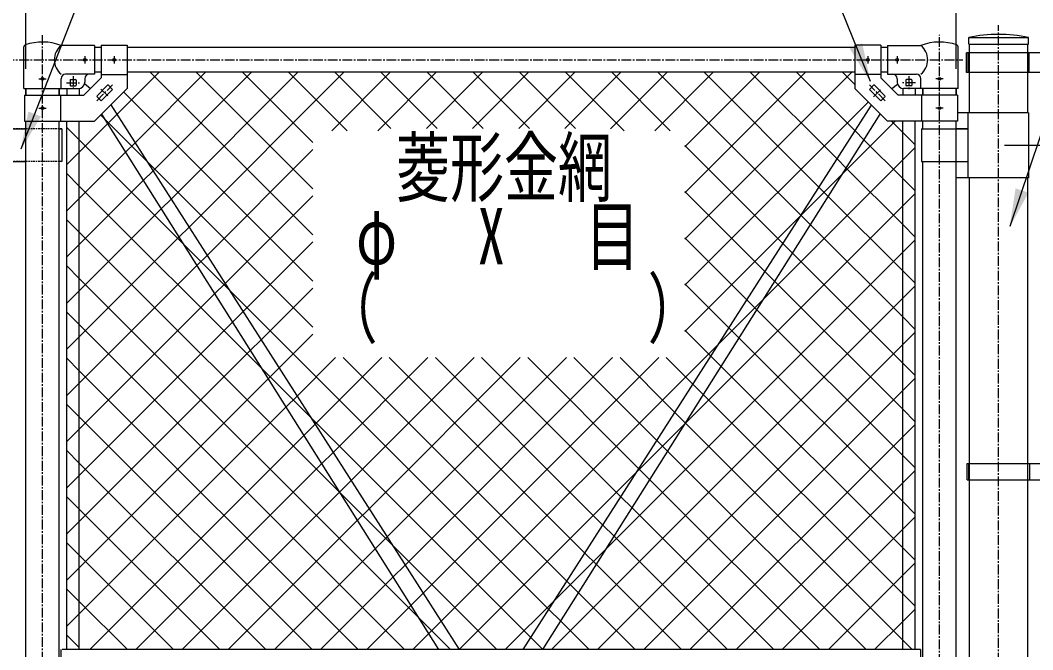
# Model space of a CAD drawing. Units: millimetres, scale not verified. Extents: x -5940 to 5940, y -4200 to 4200.
# Drawn here: x -2504 to -954, y -970 to -6 of the extents above; entities that cross this region are included whole.
import ezdxf
from ezdxf.enums import TextEntityAlignment as Align

# ---------------------------------------------------------------- set-up
doc = ezdxf.new("R2010")
doc.units = ezdxf.units.MM
doc.header["$LTSCALE"] = 20
doc.linetypes.add('USER2', pattern=[1.125, 0.75, -0.125, 0.125, -0.125])
doc.linetypes.add('USER3', pattern=[0.1875, 0.125, -0.0625])
for name, color, linetype, lineweight in [('0-0_5寸法', 1, 'Continuous', 25), ('0-5_0', 7, 'Continuous', 25), ('0-6_2網', 2, 'Continuous', 25), ('0-7_継手', 7, 'Continuous', 25), ('0-8_1部材', 7, 'Continuous', 25), ('0-9_中心線', 1, 'USER2', 25), ('0-A_6文字', 7, 'Continuous', 25), ('0-B_2', 7, 'Continuous', 25), ('0-C_8部品', 7, 'Continuous', 25)]:
    doc.layers.add(name, color=color, linetype=linetype, lineweight=lineweight)
doc.styles.add('ＭＳ ゴシック', font='')
doc.styles.get('ＭＳ ゴシック').set_extended_font_data('MS Gothic')

msp = doc.modelspace()

# ---------------------------------------------------------------- linework, layer by layer
at = {"layer": '0-0_5寸法'}
for p, q in [((-2495.83, -80.38), (-2495.83, 493.68)), ((-2495.83, -80.38), (-2495.83, 493.68)), ((-1070.83, -80.38), (-1070.83, 493.68)), ((-996.54, -197.33), (-225.78, -197.33))]:
    msp.add_line(p, q, dxfattribs=at)
at = {"layer": '0-5_0'}
msp.add_line((-2442.43, -969.83), (-2442.43, -1005.33), dxfattribs=at)
at = {"layer": '0-6_2網'}
for p, q in [((-2356.2, -150.24), (-2291.4, -85.43)), ((-2328.62, -193.36), (-2220.69, -85.43)), ((-2056.25, -334.58), (-2305.4, -85.43)), ((-2301.04, -236.49), (-2149.98, -85.43)), ((-2273.45, -279.62), (-2079.27, -85.43)), ((-2245.87, -322.74), (-2008.56, -85.43)), ((-2056.25, -263.87), (-2234.69, -85.43)), ((-2056.25, -193.16), (-2163.98, -85.43)), ((-2003.75, -174.95), (-2093.27, -85.43)), ((-2027.36, -174.95), (-1937.85, -85.43)), ((-1936.63, -171.36), (-2022.56, -85.43)), ((-1956.65, -174.95), (-1867.14, -85.43)), ((-1865.92, -171.36), (-1951.85, -85.43)), ((-1882.35, -171.36), (-1796.42, -85.43)), ((-1795.21, -171.36), (-1881.14, -85.43)), ((-1811.64, -171.36), (-1725.71, -85.43)), ((-1724.5, -171.36), (-1810.43, -85.43)), ((-1740.93, -171.36), (-1655, -85.43)), ((-1653.79, -171.36), (-1739.72, -85.43)), ((-1670.22, -171.36), (-1584.29, -85.43)), ((-1579.49, -174.95), (-1669, -85.43)), ((-1600.41, -172.26), (-1513.58, -85.43)), ((-1508.78, -174.95), (-1598.29, -85.43)), ((-1532.39, -174.95), (-1442.87, -85.43)), ((-1308.5, -304.51), (-1527.58, -85.43)), ((-1486.3, -340.99), (-1230.74, -85.43)), ((-1486.3, -270.28), (-1301.45, -85.43)), ((-1486.3, -199.57), (-1372.16, -85.43)), ((-1280.92, -261.38), (-1456.87, -85.43)), ((-1253.34, -218.25), (-1386.16, -85.43)), ((-1225.77, -175.11), (-1315.45, -85.43)), ((-1226.23, -103.95), (-1244.74, -85.43)), ((-2056.25, -405.3), (-2345.79, -115.75)), ((-1486.3, -411.7), (-1205.6, -131)), ((-2375.28, -156.98), (-2381.15, -151.1)), ((-2370.51, -164.54), (-2356.2, -150.24)), ((-2413.93, -189.04), (-2432.93, -170.04)), ((-2413.93, -207.96), (-2370.51, -164.54)), ((-2310.4, -221.86), (-2375.28, -156.98)), ((-1244.82, -240.93), (-1164.27, -160.38)), ((-1152.73, -177.45), (-1169.79, -160.38)), ((-1212.03, -188.85), (-1225.77, -175.11)), ((-1133.73, -196.45), (-1152.73, -177.45)), ((-2255.19, -347.77), (-2413.93, -189.04)), ((-2343.2, -207.94), (-2328.62, -193.36)), ((-1336.08, -347.65), (-1486.3, -197.42)), ((-1152.73, -248.16), (-1212.03, -188.85)), ((-1152.73, -219.55), (-1133.73, -200.55)), ((-2432.93, -226.96), (-2413.93, -207.96)), ((-2413.93, -278.67), (-2343.2, -207.94)), ((-2218.29, -365.87), (-2056.25, -203.83)), ((-2056.25, -476.01), (-2310.4, -221.86)), ((-1365.04, -431.86), (-1152.73, -219.55)), ((-1239.35, -232.24), (-1253.34, -218.25)), ((-1152.73, -318.87), (-1239.35, -232.24)), ((-2413.93, -259.75), (-2432.93, -240.75)), ((-2315.89, -251.34), (-2301.04, -236.49)), ((-1308.67, -304.78), (-1244.82, -240.93)), ((-2413.93, -349.38), (-2315.89, -251.34)), ((-2135.11, -538.56), (-2413.93, -259.75)), ((-1266.67, -275.63), (-1280.92, -261.38)), ((-1133.73, -267.16), (-1152.73, -248.16)), ((-2432.93, -297.67), (-2413.93, -278.67)), ((-2190.7, -409), (-2056.25, -274.54)), ((-1363.65, -390.78), (-1486.3, -268.13)), ((-1152.73, -389.58), (-1266.67, -275.63)), ((-1152.73, -290.26), (-1133.73, -271.26)), ((-2288.57, -294.74), (-2273.45, -279.62)), ((-1485.25, -622.79), (-1152.73, -290.26)), ((-2413.93, -420.09), (-2288.57, -294.74)), ((-1486.3, -482.41), (-1308.67, -304.78)), ((-1293.99, -319.02), (-1308.5, -304.51)), ((-2413.93, -330.46), (-2432.93, -311.46)), ((-2261.26, -338.13), (-2245.87, -322.74)), ((-1152.73, -460.29), (-1293.99, -319.02)), ((-1133.73, -337.87), (-1152.73, -318.87)), ((-2015.03, -729.36), (-2413.93, -330.46)), ((-2413.93, -490.8), (-2261.26, -338.13)), ((-1391.23, -433.91), (-1486.3, -338.84)), ((-2432.93, -368.38), (-2413.93, -349.38)), ((-2184.91, -418.06), (-2255.19, -347.77)), ((-2163.12, -452.12), (-2056.25, -345.25)), ((-1321.31, -362.41), (-1336.08, -347.65)), ((-1152.73, -360.97), (-1133.73, -341.97)), ((-2233.95, -381.53), (-2218.29, -365.87)), ((-1605.47, -813.71), (-1152.73, -360.97)), ((-1152.73, -531), (-1321.31, -362.41)), ((-2413.93, -401.17), (-2432.93, -382.17)), ((-2413.93, -561.51), (-2233.95, -381.53)), ((-1894.94, -920.15), (-2413.93, -401.17)), ((-1348.63, -405.8), (-1363.65, -390.78)), ((-1133.73, -408.58), (-1152.73, -389.58)), ((-2206.63, -424.93), (-2190.7, -409)), ((-1694.58, -908.38), (-2184.91, -418.06)), ((-2135.53, -495.25), (-2056.25, -415.96)), ((-1418.81, -477.05), (-1486.3, -409.55)), ((-1152.73, -601.71), (-1348.63, -405.8)), ((-1152.73, -431.68), (-1133.73, -412.68)), ((-2432.93, -439.09), (-2413.93, -420.09)), ((-2413.93, -632.22), (-2206.63, -424.93)), ((-1690.88, -969.83), (-1152.73, -431.68)), ((-1434.02, -500.85), (-1365.04, -431.86)), ((-1375.95, -449.19), (-1391.23, -433.91)), ((-1152.73, -672.42), (-1375.95, -449.19)), ((-2413.93, -471.88), (-2432.93, -452.88)), ((-2179.32, -468.32), (-2163.12, -452.12)), ((-1133.73, -479.29), (-1152.73, -460.29)), ((-2413.93, -702.93), (-2179.32, -468.32)), ((-1915.98, -969.83), (-2413.93, -471.88)), ((-1446.39, -520.18), (-1486.3, -480.26)), ((-1403.27, -492.58), (-1418.81, -477.05)), ((-2432.93, -509.8), (-2413.93, -490.8)), ((-2152, -511.72), (-2135.53, -495.25)), ((-2107.95, -538.38), (-2056.25, -486.67)), ((-1152.73, -743.13), (-1403.27, -492.58)), ((-1152.73, -502.39), (-1133.73, -483.39)), ((-2413.93, -773.64), (-2152, -511.72)), ((-1859.69, -926.52), (-1434.02, -500.85)), ((-1620.16, -969.83), (-1152.73, -502.39)), ((-2413.93, -542.59), (-2432.93, -523.59)), ((-2080.37, -581.5), (-2021.33, -522.47)), ((-2052.78, -624.63), (-1950.62, -522.47)), ((-2025.2, -667.76), (-1879.91, -522.47)), ((-1667, -865.25), (-2009.78, -522.47)), ((-1997.61, -710.88), (-1809.2, -522.47)), ((-1970.03, -754.01), (-1738.49, -522.47)), ((-1942.45, -797.14), (-1667.78, -522.47)), ((-1639.43, -822.12), (-1939.07, -522.47)), ((-1914.86, -840.26), (-1597.07, -522.47)), ((-1887.28, -883.39), (-1526.36, -522.47)), ((-1611.85, -778.98), (-1868.36, -522.47)), ((-1584.27, -735.85), (-1797.65, -522.47)), ((-1556.69, -692.71), (-1726.94, -522.47)), ((-1529.12, -649.58), (-1656.23, -522.47)), ((-1501.54, -606.45), (-1585.52, -522.47)), ((-1473.96, -563.31), (-1514.81, -522.47)), ((-1430.59, -535.97), (-1446.39, -520.18)), ((-1986.69, -969.83), (-2413.93, -542.59)), ((-2059.42, -614.26), (-2135.11, -538.56)), ((-2124.69, -555.12), (-2107.95, -538.38)), ((-1152.73, -813.84), (-1430.59, -535.97)), ((-1133.73, -550), (-1152.73, -531)), ((-2413.93, -844.35), (-2124.69, -555.12)), ((-1152.73, -573.1), (-1133.73, -554.1)), ((-2432.93, -580.51), (-2413.93, -561.51)), ((-1549.45, -969.83), (-1152.73, -573.1)), ((-1457.91, -579.37), (-1473.96, -563.31)), ((-2097.38, -598.51), (-2080.37, -581.5)), ((-1152.73, -884.55), (-1457.91, -579.37)), ((-2413.93, -613.3), (-2432.93, -594.3)), ((-2413.93, -915.06), (-2097.38, -598.51)), ((-1133.73, -620.71), (-1152.73, -601.71)), ((-2057.4, -969.83), (-2413.93, -613.3)), ((-1722.16, -951.52), (-2059.42, -614.26)), ((-1485.23, -622.76), (-1501.54, -606.45)), ((-2432.93, -651.22), (-2413.93, -632.22)), ((-2070.06, -641.91), (-2052.78, -624.63)), ((-1559.38, -696.91), (-1485.25, -622.79)), ((-1152.73, -955.26), (-1485.23, -622.76)), ((-1152.73, -643.81), (-1133.73, -624.81)), ((-2397.98, -969.83), (-2070.06, -641.91)), ((-1512.55, -666.15), (-1529.12, -649.58)), ((-1478.74, -969.83), (-1152.73, -643.81)), ((-2413.93, -684.01), (-2432.93, -665.01)), ((-1208.87, -969.83), (-1512.55, -666.15)), ((-2042.75, -685.31), (-2025.2, -667.76)), ((-1133.73, -691.42), (-1152.73, -672.42)), ((-2128.11, -969.83), (-2413.93, -684.01)), ((-2327.27, -969.83), (-2042.75, -685.31)), ((-1832.11, -969.64), (-1559.38, -696.91)), ((-1539.87, -709.54), (-1556.69, -692.71)), ((-1152.73, -714.52), (-1133.73, -695.52)), ((-2432.93, -721.93), (-2413.93, -702.93)), ((-2015.44, -728.71), (-1997.61, -710.88)), ((-1279.58, -969.83), (-1539.87, -709.54)), ((-2256.56, -969.83), (-2015.44, -728.71)), ((-1408.03, -969.83), (-1152.73, -714.52)), ((-2413.93, -754.72), (-2432.93, -735.72)), ((-1933.92, -810.46), (-2015.03, -729.36)), ((-1567.19, -752.93), (-1584.27, -735.85)), ((-1133.73, -762.13), (-1152.73, -743.13)), ((-2198.82, -969.83), (-2413.93, -754.72)), ((-1988.12, -772.1), (-1970.03, -754.01)), ((-1350.29, -969.83), (-1567.19, -752.93)), ((-2432.93, -792.64), (-2413.93, -773.64)), ((-2185.85, -969.83), (-1988.12, -772.1)), ((-1152.73, -785.23), (-1133.73, -766.23)), ((-1594.52, -796.32), (-1611.85, -778.98)), ((-1337.32, -969.83), (-1152.73, -785.23)), ((-2413.93, -825.43), (-2432.93, -806.43)), ((-1960.81, -815.5), (-1942.45, -797.14)), ((-1421, -969.83), (-1594.52, -796.32)), ((-2115.14, -969.83), (-1960.81, -815.5)), ((-1774.55, -969.83), (-1933.92, -810.46)), ((-1684.73, -892.98), (-1605.47, -813.71)), ((-1133.73, -832.84), (-1152.73, -813.84)), ((-2269.53, -969.83), (-2413.93, -825.43)), ((-1621.84, -839.71), (-1639.43, -822.12)), ((-1152.73, -855.94), (-1133.73, -836.94)), ((-2432.93, -863.35), (-2413.93, -844.35)), ((-1933.5, -858.9), (-1914.86, -840.26)), ((-1491.71, -969.83), (-1621.84, -839.71)), ((-2044.43, -969.83), (-1933.5, -858.9)), ((-1649.16, -883.1), (-1667, -865.25)), ((-1266.61, -969.83), (-1152.73, -855.94)), ((-2413.93, -896.14), (-2432.93, -877.14)), ((-1906.18, -902.29), (-1887.28, -883.39)), ((-1562.42, -969.83), (-1649.16, -883.1)), ((-2340.24, -969.83), (-2413.93, -896.14)), ((-1761.59, -969.83), (-1684.73, -892.98)), ((-1133.73, -903.55), (-1152.73, -884.55)), ((-1973.72, -969.83), (-1906.18, -902.29)), ((-1676.48, -926.49), (-1694.58, -908.38)), ((-1152.73, -926.66), (-1133.73, -907.66)), ((-2432.93, -934.06), (-2413.93, -915.06)), ((-1845.27, -969.83), (-1894.94, -920.15)), ((-1878.87, -945.69), (-1859.69, -926.52)), ((-1633.13, -969.83), (-1676.48, -926.49)), ((-1195.9, -969.83), (-1152.73, -926.66)), ((-1903.01, -969.83), (-1878.87, -945.69)), ((-2413.93, -966.85), (-2432.93, -947.85)), ((-2413.93, -966.85), (-2432.93, -947.85)), ((-1703.84, -969.83), (-1722.16, -951.52)), ((-1138.16, -969.83), (-1152.73, -955.26)), ((-1832.3, -969.83), (-1832.11, -969.64))]:
    msp.add_line(p, q, dxfattribs=at)
at = {"layer": '0-7_継手'}
for p, q in [((-931.98, -55.74), (-1054.98, -55.74)), ((-931.98, -85.74), (-1054.98, -85.74)), ((-1053.88, -684.83), (-899.09, -684.83)), ((-1053.88, -709.83), (-899.09, -709.83))]:
    msp.add_line(p, q, dxfattribs=at)
at = {"layer": '0-8_1部材'}
for p, q in [((-1051.58, -32.33), (-960.08, -32.33)), ((-1051.58, -42.33), (-1051.58, -32.33)), ((-1051.58, -42.33), (-960.08, -42.33)), ((-960.08, -42.33), (-960.08, -32.33)), ((-2380.43, -47.33), (-2390.43, -47.33)), ((-1226.23, -47.33), (-2340.43, -47.33)), ((-1176.23, -47.33), (-1186.23, -47.33)), ((-2380.43, -85.43), (-2390.43, -85.43)), ((-1226.23, -85.43), (-2340.43, -85.43)), ((-1176.23, -85.43), (-1186.23, -85.43)), ((-2405.74, -102.88), (-2396.78, -110.17)), ((-1169.51, -110.52), (-1160.76, -103.4)), ((-2495.83, -110.38), (-2495.83, -120.38)), ((-2445.03, -110.38), (-2445.03, -120.38)), ((-2432.93, -110.38), (-2432.93, -120.38)), ((-2413.93, -110.38), (-2413.93, -120.38)), ((-1152.73, -110.38), (-1152.73, -120.38)), ((-1133.73, -110.38), (-1133.73, -120.38)), ((-1070.83, -110.38), (-1070.83, -120.38)), ((-2365.6, -135.55), (-1831.99, -969.83)), ((-1733.87, -969.83), (-1200.7, -135.91)), ((-2379.81, -149.77), (-1863.68, -969.83)), ((-1703.77, -969.83), (-1187.19, -149.41)), ((-2495.83, -984.83), (-2495.83, -160.38)), ((-2445.03, -984.83), (-2445.03, -160.38)), ((-2432.93, -969.83), (-2432.93, -160.38)), ((-2413.93, -969.83), (-2413.93, -160.38)), ((-1152.73, -969.83), (-1152.73, -160.38)), ((-1133.73, -969.83), (-1133.73, -160.38)), ((-1121.63, -172.33), (-1121.63, -160.38)), ((-1070.83, -984.83), (-1070.83, -160.38)), ((-1121.63, -984.83), (-1121.63, -222.33)), ((-1050.38, -1797.33), (-1050.38, -247.33)), ((-961.28, -1797.33), (-961.28, -247.33)), ((-1125.43, -969.83), (-2440.43, -969.83))]:
    msp.add_line(p, q, dxfattribs=at)
msp.add_lwpolyline([(-1121.63, -110.38), (-1121.63, -120.38), (-1121.63, -110.38)], dxfattribs=at)
msp.add_arc((-1005.83, -239.14), 211.81, 77.52584, 102.47416, dxfattribs=at)
at = {"layer": '0-9_中心線'}
for p, q in [((-1005.83, -2542.08), (-1005.83, -13.23)), ((-2470.43, -1978.28), (-2470.43, -28.67)), ((-1096.23, -2026.64), (-1096.23, -28.23)), ((-3945.99, -66.38), (-1060.36, -66.38))]:
    msp.add_line(p, q, dxfattribs=at)
at = {"layer": '0-A_6文字'}
for points in [[(55.46, 492.21), (-714.35, 492.21), (-988.46, -321.52)], [(-2046.48, 255.13), (-2324.93, 255.13), (-2503.33, -203.37)], [(-1844.01, 254.72), (-1345.37, 254.72), (-1202.57, -99.05)]]:
    msp.add_lwpolyline(points, dxfattribs=at)
for points in [[(-1201.82, -100.9), (-1233.94, -49.16), (-1214.62, -41.36)], [(-2504.06, -205.23), (-2492.01, -145.54), (-2472.59, -153.1)], [(-989.1, -323.42), (-979.82, -263.23), (-960.07, -269.89)]]:
    msp.add_solid(points, dxfattribs=at)
at = {"layer": '0-B_2'}
for p, q in [((-1054.98, -85.74), (-1054.98, -55.74)), ((-1052.68, -85.74), (-1052.68, -55.74)), ((-958.98, -85.74), (-958.98, -55.74)), ((-1053.88, -709.83), (-1053.88, -684.83)), ((-1051.58, -709.83), (-1051.58, -684.83)), ((-957.78, -709.83), (-957.78, -684.83))]:
    msp.add_line(p, q, dxfattribs=at)
at = {"layer": '0-C_8部品'}
for p, q in [((-2390.43, -44.38), (-2441.88, -44.38)), ((-2390.43, -44.38), (-2390.43, -88.38)), ((-2380.43, -44.13), (-2340.43, -44.13)), ((-2380.43, -44.13), (-2380.43, -93.81)), ((-2340.43, -44.13), (-2340.43, -110.38)), ((-1226.23, -44.13), (-1226.23, -110.38)), ((-1186.23, -44.13), (-1226.23, -44.13)), ((-1186.23, -44.13), (-1186.23, -93.81)), ((-1176.23, -44.38), (-1176.23, -88.38)), ((-1176.23, -44.38), (-1124.78, -44.38)), ((-1050.38, -147.33), (-1050.38, -42.33)), ((-961.28, -147.33), (-961.28, -42.33)), ((-2498.98, -110.38), (-2498.98, -46.69)), ((-2380.43, -47.33), (-2390.43, -47.33)), ((-1176.23, -47.33), (-1186.23, -47.33)), ((-1067.68, -110.38), (-1067.68, -46.69)), ((-2390.43, -88.38), (-2434.88, -88.38)), ((-2380.43, -85.43), (-2390.43, -85.43)), ((-2380.43, -88.63), (-2340.43, -88.63)), ((-1186.23, -88.63), (-1226.23, -88.63)), ((-1176.23, -85.43), (-1186.23, -85.43)), ((-1176.23, -88.38), (-1131.78, -88.38)), ((-2441.88, -110.38), (-2441.88, -95.38)), ((-2428.18, -97.63), (-2428.18, -105.13)), ((-2427.18, -96.63), (-2419.68, -96.63)), ((-2427.18, -106.13), (-2419.68, -106.13)), ((-2418.68, -97.63), (-2418.68, -105.13)), ((-2406.99, -120.38), (-2380.43, -93.81)), ((-2405.43, -95.38), (-2405.43, -100.38)), ((-2386.79, -121.67), (-2370.53, -105.41)), ((-1179.86, -121.67), (-1196.13, -105.41)), ((-1159.66, -120.38), (-1186.23, -93.81)), ((-1161.23, -95.38), (-1161.23, -100.38)), ((-1147.98, -97.63), (-1147.98, -105.13)), ((-1139.48, -96.63), (-1146.98, -96.63)), ((-1139.48, -106.13), (-1146.98, -106.13)), ((-1138.48, -97.63), (-1138.48, -105.13)), ((-1124.78, -110.38), (-1124.78, -95.38)), ((-2498.98, -110.38), (-2441.88, -110.38)), ((-2498.13, -120.38), (-2498.13, -160.38)), ((-2498.13, -120.38), (-2406.99, -120.38)), ((-2495.83, -120.38), (-2495.83, -110.38)), ((-2445.03, -120.38), (-2445.03, -110.38)), ((-2442.73, -120.38), (-2442.73, -160.38)), ((-2441.88, -110.38), (-2415.43, -110.38)), ((-2390.43, -160.38), (-2340.43, -110.38)), ((-2379.72, -128.74), (-2363.46, -112.48)), ((-1176.23, -160.38), (-1226.23, -110.38)), ((-1186.93, -128.74), (-1203.2, -112.48)), ((-1068.53, -120.38), (-1159.66, -120.38)), ((-1124.78, -110.38), (-1151.23, -110.38)), ((-1067.68, -110.38), (-1124.78, -110.38)), ((-1123.93, -120.38), (-1123.93, -160.38)), ((-1070.83, -120.38), (-1070.83, -110.38)), ((-1068.53, -120.38), (-1068.53, -160.38)), ((-959.98, -147.33), (-1068.53, -147.33)), ((-1052.93, -147.33), (-1052.93, -247.33)), ((-959.98, -147.33), (-959.98, -247.33)), ((-2498.13, -160.38), (-2390.43, -160.38)), ((-1068.53, -160.38), (-1176.23, -160.38)), ((-2515.83, -172.33), (-2495.83, -172.33)), ((-1123.93, -172.33), (-1052.93, -172.33)), ((-1052.93, -171.83), (-1070.83, -171.83)), ((-2515.83, -222.33), (-2495.83, -222.33)), ((-1052.93, -222.83), (-1070.83, -222.83)), ((-959.98, -247.33), (-1070.83, -247.33)), ((-1125.43, -969.83), (-1125.43, -1074.83))]:
    msp.add_line(p, q, dxfattribs=at)
at = {"layer": '0-C_8部品', "color": 4, "linetype": 'USER2'}
for p, q in [((-2405.43, -60.68), (-2405.43, -72.08)), ((-2360.43, -60.68), (-2360.43, -72.08)), ((-1206.23, -60.68), (-1206.23, -72.08)), ((-1161.23, -60.68), (-1161.23, -72.08)), ((-2423.43, -91.38), (-2423.43, -111.38)), ((-1143.23, -91.38), (-1143.23, -111.38)), ((-2476.12, -95.38), (-2464.73, -95.38)), ((-2433.43, -101.38), (-2413.43, -101.38)), ((-2387.3, -129.25), (-2362.95, -104.9)), ((-1179.35, -129.25), (-1203.7, -104.9)), ((-1133.23, -101.38), (-1153.23, -101.38)), ((-1090.53, -95.38), (-1101.92, -95.38)), ((-2381.08, -111.12), (-2369.16, -123.04)), ((-1197.49, -123.04), (-1185.57, -111.12)), ((-2476.12, -140.38), (-2464.73, -140.38)), ((-1090.53, -140.38), (-1101.92, -140.38))]:
    msp.add_line(p, q, dxfattribs=at)
at = {"layer": '0-C_8部品', "linetype": 'USER2'}
for p, q in [((-2369.11, -105.41), (-2363.46, -111.07)), ((-1203.2, -111.07), (-1197.54, -105.41)), ((-2386.79, -123.09), (-2381.13, -128.74)), ((-1185.52, -128.74), (-1179.86, -123.09))]:
    msp.add_line(p, q, dxfattribs=at)
at = {"layer": '0-C_8部品', "color": 1, "linetype": 'USER3'}
for p, q in [((-2440.73, -172.33), (-2570.93, -172.33)), ((-2440.73, -172.33), (-2440.73, -222.33)), ((-2440.73, -222.33), (-2570.93, -222.33))]:
    msp.add_line(p, q, dxfattribs=at)
at = {"layer": '0-C_8部品'}
for points in [[(-2445.03, -172.33), (-2440.73, -172.33), (-2440.73, -222.33), (-2445.03, -222.33)], [(-1123.93, -172.33), (-1123.93, -222.33), (-1052.93, -222.33)]]:
    msp.add_lwpolyline(points, dxfattribs=at)
for centre in [(-2405.43, -66.38), (-2360.43, -66.38), (-1206.23, -66.38), (-1161.23, -66.38), (-2470.43, -95.38), (-1096.23, -95.38), (-2470.43, -140.38), (-1096.23, -140.38)]:
    msp.add_circle(centre, 2, dxfattribs=at)
for centre, radius, start, end in [((-2495.68, -46.69), 3.3, 109.22051, 180), ((-2470.43, -119.11), 80, 69.0916, 109.22051), ((-2423.68, -66.38), 28.55, 129.59418, 230.40582), ((-1096.23, -119.11), 80, 70.77949, 110.9084), ((-1142.97, -66.38), 28.55, 309.59418, 50.40582), ((-1070.98, -46.69), 3.3, 0, 70.77949), ((-2434.88, -95.38), 7, 90, 180), ((-2398.43, -95.38), 7, 90, 180), ((-1168.23, -95.38), 7, 0, 90), ((-1131.78, -95.38), 7, 0, 90), ((-2427.18, -97.63), 1, 90, 180), ((-2427.18, -105.13), 1, 180, 270), ((-2419.68, -97.63), 1, 0, 90), ((-2419.68, -105.13), 1, 270, 0), ((-2415.43, -100.38), 10, 270, 0), ((-2369.82, -106.12), 1, 45, 135), ((-1196.83, -106.12), 1, 45, 135), ((-1151.23, -100.38), 10, 180, 270), ((-1146.98, -97.63), 1, 90, 180), ((-1146.98, -105.13), 1, 180, 270), ((-1139.48, -97.63), 1, 0, 90), ((-1139.48, -105.13), 1, 270, 0), ((-2386.08, -122.38), 1, 135, 225), ((-2364.16, -111.77), 1, 315, 45), ((-1202.49, -111.77), 1, 135, 225), ((-1180.57, -122.38), 1, 315, 45), ((-2380.43, -128.04), 1, 225, 315), ((-1186.23, -128.04), 1, 225, 315)]:
    msp.add_arc(centre, radius, start, end, dxfattribs=at)

# ---------------------------------------------------------------- texts
at = {"layer": '0-5_0', "style": 'ＭＳ ゴシック', "width": 0.7}
for s, height, p in [('菱形金網', 86.66, (-1928.91, -300.51)), ('φ   X   目', 86.59, (-1989.93, -405.7)), ('（\u3000\u3000\u3000\u3000\u3000）', 86.66, (-2039.76, -516.62))]:
    msp.add_text(s, height=height, dxfattribs=at).set_placement(p, align=Align.BOTTOM_LEFT)

doc.saveas('drawing.dxf')
